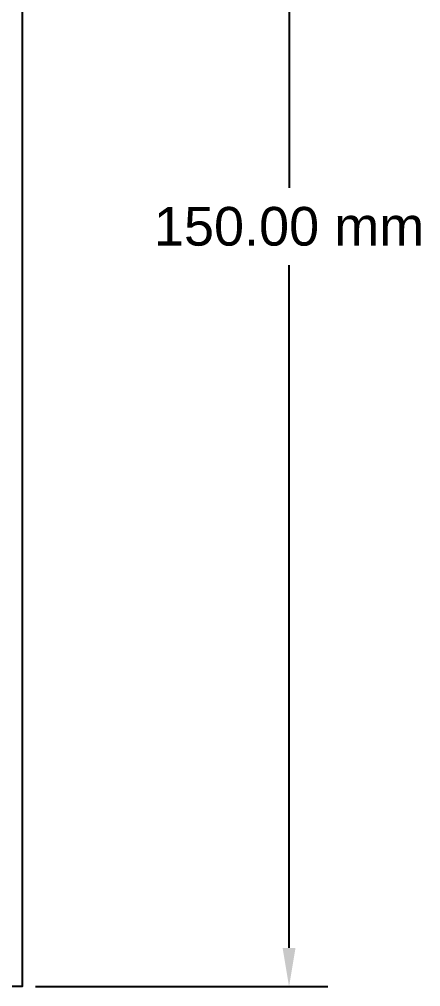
# Model space of a CAD drawing. Header units: inches. Extents: x 0 to 187, y 0 to 163.
# Drawn here: x 149.8 to 187.1, y 0 to 90 of the extents above; entities that cross this region are included whole.
import ezdxf

# ---------------------------------------------------------------- set-up
doc = ezdxf.new("R2010")
doc.units = ezdxf.units.IN
doc.header["$MEASUREMENT"] = 0
doc.layers.add('glassOutline', color=7, linetype='Continuous')
doc.layers.add('notes', color=3, linetype='Continuous')
doc.styles.get("Standard").update_dxf_attribs({"font": 'arial.ttf'})
doc.dimstyles.get("Standard").update_dxf_attribs({"dimtxt": 0.18, "dimasz": 0.18, "dimexe": 0.18, "dimexo": 0.0625, "dimgap": 0.09, "dimtad": 0, "dimtih": 1, "dimtoh": 1, "dimdec": 4, "dimzin": 0, "dimdsep": 46, "dimtxsty": 'Standard', "dimcen": -0.09, "dimadec": 0, "dimazin": 0, "dimtfac": 1, "dimtdec": 4, "dimtofl": 0, "dimtmove": 0, "dimatfit": 3, "dimfxl": 1, "dimtolj": 1, "dimtzin": 0, "dimarcsym": 0})

# ---------------------------------------------------------------- blocks, each defined once
blk = doc.blocks.new('*D3')
at = {"layer": 'Defpoints', "color": 0}
for p in [(150, 150), (150, 0), (174.848, 0)]:
    blk.add_point(p, dxfattribs=at)
at = {"layer": 'notes', "color": 0, "lineweight": -2}
for p, q in [((151.25, 150), (178.448, 150)), ((174.848, 146.4), (174.848, 74.321)), ((174.848, 3.6), (174.848, 67.121)), ((151.25, 0), (178.448, 0))]:
    blk.add_line(p, q, dxfattribs=at)
at = {"layer": 'notes', "color": 0}
for points in [[(175.448, 146.4), (174.248, 146.4), (174.848, 150)], [(174.248, 3.6), (175.448, 3.6), (174.848, 0)]]:
    blk.add_solid(points, dxfattribs=at)
at = {"layer": 'notes', "color": 0, "insert": (174.848, 70.721), "char_height": 3.6, "attachment_point": 5}
blk.add_mtext('\\A1;150.00 mm', dxfattribs=at)

msp = doc.modelspace()

# ---------------------------------------------------------------- linework, layer by layer
at = {"layer": 'glassOutline'}
msp.add_lwpolyline([(0, 0), (0, 150), (150, 150), (150, 0)], close=True, dxfattribs=at)

# ---------------------------------------------------------------- dimensions: what is measured, and where the dimension line sits
at = {"layer": 'notes'}
dim = msp.add_linear_dim(base=(174.848, 0), p1=(150, 150), p2=(150, 0), angle=90, dimstyle='Standard', override={"dimscale": 20, "dimdec": 2, "dimpost": ' mm'}, dxfattribs=at)
dim.commit()
dim.dimension.update_dxf_attribs({"geometry": '*D3', "text_midpoint": (174.848, 70.721), "dimtype": 160})

doc.saveas('drawing.dxf')
